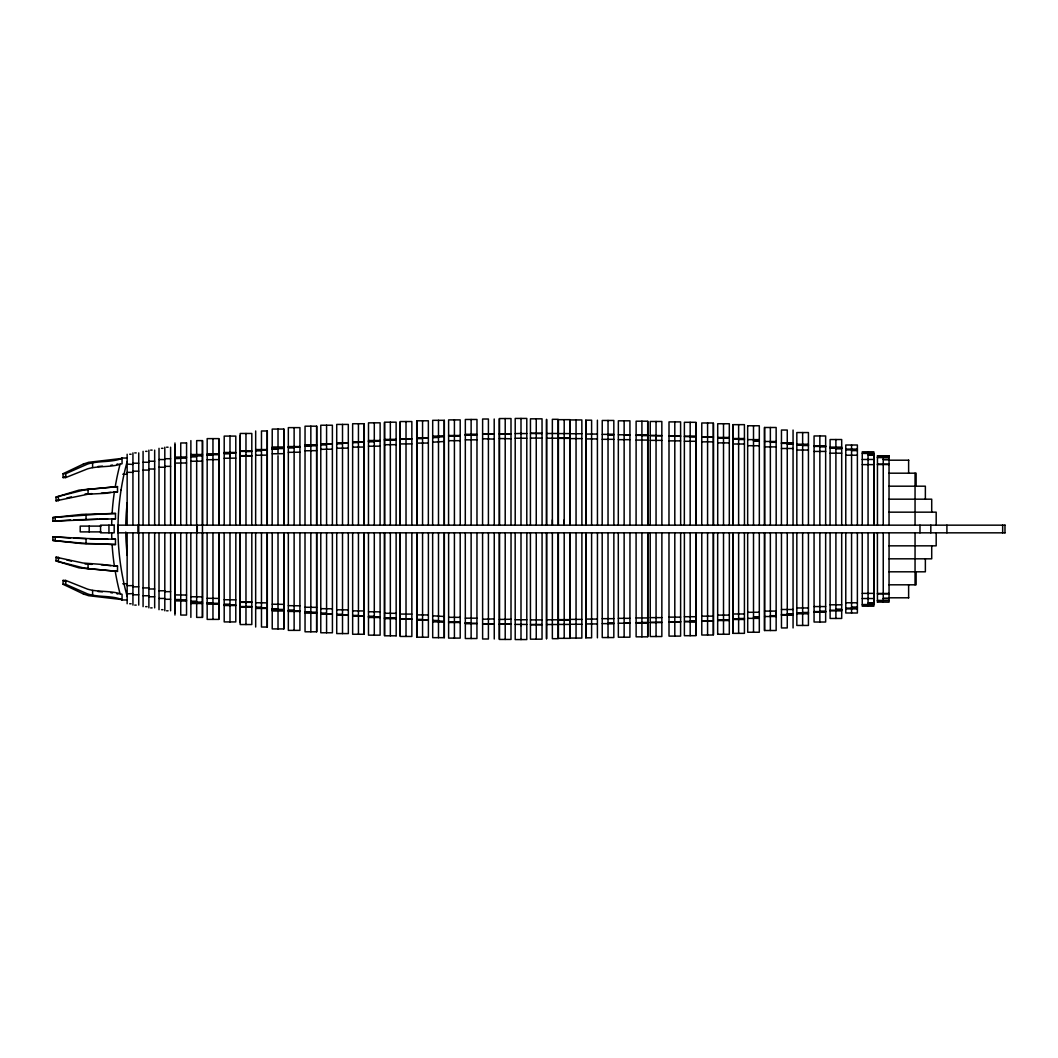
<?xml version="1.0" encoding="UTF-8"?>
<svg xmlns="http://www.w3.org/2000/svg" width="1058" height="1058" viewBox="0 0 1058 1058"><rect width="100%" height="100%" fill="white"/><g stroke="black" fill="none" stroke-linecap="round" stroke-linejoin="round"><path stroke-width="1.5" d="M190.876 455.945L196.669 455.945L196.669 454.94M212.962 603.523L218.728 603.523L207.17 603.457M229.996 458.193L229.996 452.983M245.972 602.809L245.985 601.857L240.179 601.857M520.999 624.63L520.999 625.701M552.355 519.914L552.355 525.165L552.355 419.312L558.148 419.312L558.188 525.165M564.205 519.888L564.205 525.165L564.205 419.669M656.053 440.366L656.053 435.605L650.432 435.592M358.437 442.085L364.15 442.032L352.645 442.032M515.206 433.621L520.999 433.41M868.063 604.594L862.27 604.673L873.855 604.673M229.996 605.017L235.736 605.017L224.203 604.951M245.972 606.618L251.725 606.618L240.179 606.538M374.294 441.067L380.047 441.014L368.501 441.067M422.565 438.157L428.278 438.118L416.773 438.157M747.728 618.375L753.587 618.375L753.6 616.959L759.3 616.854M336.722 443.143L342.514 443.09M390.336 618.322L396.036 618.322L384.543 618.322M111.672 524.662L111.738 521.753A252.73 252.73 0 0 1 111.844 518.856L115.481 518.777L115.481 513.461L99.28 514.029M776.149 615.716L770.369 615.73L776.149 615.73L776.149 611.048M505.195 434.137L510.961 433.939L499.416 434.137M432.696 437.02L444.281 436.319L432.696 436.319M482.62 434.084L494.205 433.846L482.62 433.793M127.145 502.643L126.286 512.746A249.265 249.265 0 0 0 125.783 524.9M121.075 489.894L120.638 492.79A258.126 258.126 0 0 0 119.528 501.479A254.806 254.806 0 0 0 118.509 513.064A252.73 252.73 0 0 0 118.112 521.753L118.046 524.662A241.422 241.422 0 0 0 118.046 533.351L118.112 536.247A252.73 252.73 0 0 0 118.509 544.936A254.806 254.806 0 0 0 119.528 556.521A258.126 258.126 0 0 0 120.638 565.21L121.075 568.106A252.518 252.518 0 0 0 122.596 576.795L123.164 579.691A270.584 270.584 0 0 0 125.082 588.38L127.145 596.474M127.145 461.526L125.082 469.62A270.584 270.584 0 0 0 123.164 478.309L122.596 481.205A252.518 252.518 0 0 0 121.075 489.973M122.054 458.405C111.116 462.73 98.711 460.495 87.602 464.052L65.675 473.719L63.07 473.719L63.07 477.594L65.675 477.594L87.602 468.839C98.764 465.56 111.024 467.662 122.054 463.721L122.054 458.405L88.488 462.32A81.744 13.238 0 0 1 83.423 463.946M63.07 473.719L83.569 463.959M63.07 477.594L65.993 476.325M101.303 493.187L117.504 491.93L117.504 486.614L86.809 489.563M106.104 493.293L88.065 494.192L56.034 500.818L56.034 497.062L79.019 490.132L117.504 486.614M56.034 497.062L83.066 490.185M56.034 500.818L59.103 500.037M66.76 498.067L71.362 496.89M110.746 465.308L112.611 465.057M115.481 513.461L81.916 514.4L52.9 517.521L52.9 521.237L97.918 519.24M499.416 619.446L511.001 619.234M110.945 492.433L106.223 492.883M52.9 517.521L97.918 514.228M444.281 441.49L432.696 442.204M97.958 466.499L102.428 466.142M747.715 612.317L759.3 612.225M52.9 521.237L70.569 520.02M73.782 519.809L101.237 519.187M494.205 618.89L482.62 619.261M488.412 624.207L494.205 624.154L482.62 624.154M85.076 493.98L91.94 493.65M432.696 437.549L438.448 437.351L432.696 437.351M111.844 518.962L101.899 519.081M107.625 518.962L99.28 519.121M288.331 447.666L294.084 447.587L288.331 447.587M283.808 448.566L272.223 448.645M305.048 450.787L316.646 450.642M288.331 452.348L299.917 452.189M207.17 455.046L212.909 454.966L207.17 454.966M180.746 457.757L186.499 457.678L174.954 457.757M190.876 461.275L202.462 461.143M174.954 463.113L186.539 462.968M320.786 444.638L326.525 444.572L320.786 444.572M272.223 449.121L277.95 449.042L272.223 449.042M261.471 450.073L267.211 450.007L255.679 450.007M255.679 450.589L261.419 450.523L255.679 450.523M245.985 451.462L251.725 451.396L240.179 451.396M224.203 453.591L229.903 453.512L224.203 453.512M272.223 453.789L283.808 453.657M196.669 455.945L202.462 455.879M255.679 455.271L267.264 455.125M240.179 456.143L251.778 456.077M224.203 458.273L235.789 458.127M207.17 459.727L218.755 459.582M342.514 443.143L348.28 443.09L336.722 443.09M320.786 449.333L332.384 449.2M759.3 445.775L747.715 445.683M368.501 446.238L380.086 446.145M352.645 447.15L364.23 447.045M336.722 448.222L348.307 448.116M428.358 443.038L416.773 443.117M384.543 444.744L396.128 444.677M406.021 439.017L411.721 438.991L400.228 438.991M390.336 439.718L396.036 439.678L384.543 439.718M454.411 435.777L460.124 435.764L448.618 435.764M400.228 443.937L411.813 443.897M520.999 433.555L526.791 433.555M515.206 438.25L526.791 438.237M448.618 440.683L460.204 440.67M830.107 453.194L841.692 453.181M845.778 455.231L857.377 455.218M862.257 459.476L873.842 459.463M877.452 464.171L889.037 464.158M883.245 600.587L877.452 600.587L889.037 600.587M802.638 613.217L796.872 613.23L808.431 613.23M732.837 613.997L744.422 613.984M787.258 614.685L781.478 614.685L793.064 614.685M717.708 615.121L729.306 615.095M701.785 616.153L713.383 616.14M738.629 619.049L732.863 619.062L744.422 619.062M723.5 620.16L717.76 620.173L729.306 620.173M701.957 621.046L707.59 621.033M669.079 621.932L674.806 621.919M650.432 622.408L656.039 622.395M641.915 622.699L636.268 622.712L647.708 622.58L642.074 622.58M570.262 419.933L581.847 419.947L581.9 525.165M732.837 424.642L732.837 525.165L732.797 424.668L744.422 424.642L744.462 525.165M747.715 425.766L759.3 425.766L759.34 525.165M764.564 427.498L764.564 525.165L764.511 427.485L776.149 427.498L776.188 525.165M283.808 429.072L283.808 525.165L283.848 429.072L272.223 429.072L272.171 525.165M267.264 430.976L267.264 525.165L267.304 430.976L261.471 430.976L261.471 525.165M546.589 433.489L558.148 433.489M558.426 433.582L569.998 433.582M499.416 433.767L511.001 433.767M570.275 433.74L581.847 433.74M585.815 434.058L597.4 434.058M465.335 434.375L476.933 434.375M602.24 434.375L613.825 434.375M465.335 434.666L476.854 434.666L471.141 434.666M618.348 434.785L629.933 434.785M636.123 435.169L647.708 435.169M647.708 435.288L636.268 435.288L641.915 435.301M448.618 435.499L460.204 435.499M650.26 435.473L661.845 435.605M656.436 435.724L661.845 435.724M669.013 435.922L680.598 435.922M684.381 436.332L695.966 436.332M432.696 436.557L444.267 436.557M701.785 436.809L713.383 436.809M713.383 436.967L701.957 436.954L707.59 436.967M717.708 437.457L729.306 437.457M416.773 437.827L428.358 437.827M729.306 437.84L717.76 437.827L723.5 437.84M530.455 438.091L542.04 438.091M546.563 438.21L558.148 438.21M558.412 438.369L569.998 438.369M570.262 438.62L581.847 438.62M732.837 438.528L744.422 438.528M400.228 438.766L411.813 438.766M511.001 438.766L499.416 438.554M585.815 438.925L597.4 438.925M744.422 438.938L732.863 438.938L738.629 438.951M602.24 439.321L613.825 439.334M384.543 439.454L396.128 439.454M465.335 439.837L476.933 439.824M618.348 439.665L629.933 439.678M747.715 439.625L759.3 439.625M636.123 440.062L647.708 440.062M650.26 440.366L661.845 440.366M202.501 525.165L202.501 440.604L196.669 440.617L196.669 525.165M368.501 440.498L380.086 440.498M669.013 440.869L680.598 440.869M753.587 439.625L753.6 441.041L759.3 441.041M764.564 441.49L776.149 441.49M352.645 441.781L364.23 441.781M336.722 442.747L348.307 442.747M781.465 442.773L793.064 442.773M186.539 442.958L180.746 442.958L180.746 463.034M320.786 443.831L332.384 443.831M796.833 444.228L808.431 444.228M808.431 444.783L796.872 444.783L802.638 444.783M305.048 445.061L316.646 445.061M814.065 445.881L825.65 445.881M825.65 446.331L814.078 446.331L819.857 446.331M288.331 446.555L299.917 446.555M819.91 446.793L825.65 446.793M288.331 447.031L299.877 447.031L288.331 447.111M764.564 446.912L776.149 446.912M166.622 447.203L168.063 447.203M272.223 447.137L283.808 447.137M830.107 447.137L841.692 447.137M272.223 447.613L283.808 447.613M835.899 447.759L830.146 447.759L841.692 447.759M161.543 448.314L162.998 448.314M793.064 448.513L781.465 448.499M845.778 449.108L857.377 449.108M255.679 449.557L267.264 449.557M845.805 449.888L857.377 449.888M150.686 450.113L152.127 450.113M796.833 450.034L808.431 450.034M851.611 450.602L857.377 450.602M240.179 450.946L251.778 450.946M145.62 451.33L147.062 451.33M814.065 451.435L825.65 451.422M224.203 452.467L235.789 452.467M134.75 452.903L136.204 452.903M224.203 452.983L235.736 452.983L224.203 453.049M873.855 453.327L862.27 453.327L868.063 453.406M207.17 454.054L218.755 454.054M129.684 454.239L131.126 454.239M190.876 454.517L202.462 454.517M207.17 454.477L218.728 454.477L212.962 454.477M190.876 454.94L202.462 454.94M873.855 454.847L868.063 454.847L873.855 454.861L873.895 525.165L873.855 451.806L862.257 451.806L862.257 525.165M240.179 455.667L251.778 455.667M877.452 455.945L889.037 455.945M174.954 457.096L186.539 457.096M889.037 457.413L877.452 457.413L883.232 457.413M121.749 458.035L127.145 458.035M164.81 458.722L170.602 458.722M159.017 459.556L164.81 459.556M889.024 460.204L908.769 460.204M148.874 461.235L154.666 461.235M143.081 462.253L148.874 462.253M132.938 463.219L138.73 463.219M132.938 464.396L126.854 464.131M862.257 464.621L873.855 464.621M877.452 464.541L889.037 464.541M164.81 466.34L170.602 466.34M159.017 467.239L164.81 467.239M148.874 469.025L154.666 469.025M143.081 470.083L148.874 470.083M132.938 471.18L138.73 471.18M127.145 472.344L132.938 472.344M889.024 473.191L916.122 473.191L916.122 486.191M122.794 474.249L127.145 474.249M889.024 486.191L925.366 486.191L925.366 499.178M113.735 491.93L117.504 491.93M889.024 499.178L931.714 499.178L931.714 512.165M889.024 512.165L936.185 512.165L936.185 525.165M111.698 518.777L115.481 518.777M1005.074 525.165L118.033 525.165A195.056 174.464 -90 0 0 118.033 532.835L1005.074 532.835M101.039 526.104L80.21 526.104L80.21 531.896L101.039 531.896M101.237 543.852L81.916 543.6L52.9 540.479L52.9 536.763L86.042 538.615L86.042 543.534L95.313 543.719M111.698 539.223L115.481 539.223L115.481 544.539L104.2 544.116M52.9 540.479L86.042 543.534M889.024 545.835L936.185 545.835L936.185 532.835M101.303 564.813L117.504 566.07L117.504 571.386L79.019 567.868L56.034 560.938L56.034 557.182L83.066 563.028L103.261 564.536M889.024 558.822L931.714 558.822L931.714 545.835M56.034 560.938L83.066 567.815M113.735 566.07L117.504 566.07M889.024 571.809L925.366 571.809L925.366 558.822M83.569 594.041L63.07 584.281L63.07 580.419L65.675 580.419L87.602 589.161C98.778 592.401 111.024 590.351 122.054 594.292L122.054 599.595L88.488 595.68A81.744 13.238 0 0 0 83.423 594.054M122.794 583.751L127.145 583.751M63.07 584.281L65.675 584.281L87.602 593.948C98.711 597.505 111.116 595.27 122.054 599.595M889.024 584.809L916.122 584.809L916.122 571.809M127.145 585.656L132.938 585.656M132.938 586.82L138.73 586.82M143.081 587.917L148.874 587.917M148.874 588.989L154.666 588.989M159.017 590.774L164.81 590.774M164.81 591.66L170.602 591.66M862.257 593.379L873.855 593.379M132.938 593.604L126.854 593.869M877.452 593.459L889.037 593.459M132.938 594.794L138.73 594.794M143.081 595.747L148.874 595.747M148.874 596.765L154.666 596.765M889.024 597.796L908.769 597.796M159.017 598.444L164.81 598.444M164.81 599.278L170.602 599.278M121.749 599.965L127.145 599.965M174.954 600.904L186.539 600.904M190.876 602.055L202.462 602.121M877.452 602.055L889.037 602.187L889.077 532.835M240.179 602.333L251.778 602.333M190.876 603.06L202.462 603.06M207.17 603.034L212.909 603.034L207.17 602.954M873.855 603.153L868.063 603.153L873.842 603.139L873.895 532.835L873.855 606.194L862.257 606.194L862.257 532.835M190.876 603.496L202.462 603.496M129.684 603.761L131.126 603.761M207.17 603.946L218.755 603.946M224.203 604.488L229.903 604.488L224.203 604.409M134.75 605.097L136.204 605.097M224.203 605.533L235.789 605.533M145.62 606.67L147.062 606.67M240.179 607.054L251.778 607.054M255.679 607.477L261.419 607.477L255.679 607.411M150.686 607.887L152.127 607.887M255.679 607.927L267.211 607.993L255.679 607.993M796.833 607.966L808.431 607.966M845.805 608.112L857.377 608.112M255.679 608.443L267.264 608.443M272.223 608.958L277.95 608.958L272.223 608.892M845.778 608.892L857.377 608.892M272.223 609.355L283.808 609.434M161.543 609.686L162.998 609.686M781.465 609.501L793.064 609.487M272.223 610.387L283.808 610.387M830.146 610.241L841.692 610.241M288.331 610.413L294.084 610.413L288.331 610.334M166.622 610.797L168.063 610.797M272.223 610.863L283.808 610.863M288.331 610.969L299.877 610.969L294.124 610.889M776.149 611.088L764.564 611.088M830.107 610.863L841.692 610.863M819.91 611.22L825.65 611.22M288.331 611.445L299.917 611.445M825.65 611.669L814.078 611.669L819.857 611.669M814.065 612.119L825.65 612.119M305.048 612.423L316.62 612.503L310.84 612.423M305.048 612.939L316.646 612.939M320.786 613.428L326.525 613.428L320.786 613.362M320.786 613.825L332.344 613.825L326.578 613.759M796.833 613.772L808.431 613.772M320.786 614.169L332.384 614.169M336.722 614.923L348.28 614.923L342.514 614.923M336.722 615.253L348.307 615.253M781.465 615.227L793.064 615.227M352.645 616.232L364.23 616.232M764.564 616.51L776.149 616.51M684.381 616.721L695.966 616.721M368.501 616.986L380.047 616.986L374.294 616.986M753.6 616.959L759.3 616.959M669.013 617.131L680.598 617.131M202.501 532.835L202.501 617.396L196.669 617.396L196.669 532.835M368.501 617.502L380.086 617.502M650.26 617.634L661.832 617.634M636.123 617.938L647.708 617.938M384.543 618.546L396.128 618.546M618.348 618.335L629.933 618.322M753.587 618.375L759.3 618.375M602.24 618.679L613.825 618.666M585.815 619.075L597.386 619.075M400.228 619.234L411.813 619.234M570.262 619.38L581.847 619.38M558.412 619.631L569.998 619.631M732.837 619.485L744.422 619.485M416.773 619.882L428.278 619.882L422.565 619.843M546.563 619.79L558.148 619.79M530.455 619.909L542.04 619.909M416.773 620.173L428.358 620.173M717.708 620.543L729.306 620.543M432.696 620.662L438.448 620.662L432.696 620.451M432.696 620.98L444.281 621.681L432.696 621.681M701.785 621.191L713.383 621.191M432.696 621.443L444.267 621.443M695.966 621.522L684.552 621.522L695.966 621.668M669.013 622.078L680.598 621.919M448.618 622.236L460.124 622.236L454.411 622.223M656.436 622.276L661.845 622.276M448.618 622.501L460.204 622.501M650.26 622.527L661.845 622.527M465.335 622.818L471.114 622.818L465.335 622.805M636.123 622.831L647.708 622.831M465.335 623.334L476.854 623.334M618.348 623.215L629.933 623.215M465.335 623.638L476.933 623.638M602.24 623.625L613.825 623.625M482.62 623.916L494.192 623.863M585.815 623.942L597.4 623.942M499.416 624.233L511.001 624.233M570.262 624.26L581.847 624.26M546.563 624.511L558.148 624.511M558.412 624.418L569.998 624.418M267.264 627.024L267.264 532.835L267.304 627.024L261.471 627.024L261.471 532.835M283.808 628.915L283.808 532.835L283.848 628.928L272.223 628.915L272.223 532.835M764.564 630.515L764.564 532.835L764.511 630.515L776.149 630.515L776.149 532.835M732.837 633.345L732.837 532.835L732.797 633.358L744.422 633.345L744.422 532.835M717.708 634.258L729.306 634.258L729.346 532.835M396.128 635.805L384.543 635.805L384.543 532.835L384.504 635.395M570.262 638.067L581.847 638.067L581.9 532.835M674.806 436.081L669.053 436.068L680.598 436.227L674.951 436.227M684.552 436.478L695.966 436.637L690.332 436.637M482.62 438.739L494.205 439.11M684.381 441.279L695.966 441.279M701.785 441.847L713.383 441.86M717.708 442.879L729.306 442.905M732.837 444.003L744.422 444.016M889.037 593.842L877.452 593.829M862.257 598.524L873.842 598.537M845.778 602.769L857.377 602.782M830.107 604.806L841.692 604.819M814.065 606.565L825.65 606.578M448.618 617.317L460.204 617.343M465.335 618.163L476.933 618.176M515.206 619.75L526.791 619.763M396.128 613.323L384.543 613.256M400.228 614.063L411.813 614.103M416.773 614.883L428.358 614.962M526.791 624.445L515.206 624.379M336.722 609.778L348.307 609.884M352.645 610.863L364.23 610.955M368.501 611.762L380.086 611.855M332.384 608.8L320.786 608.667M95.313 538.734L73.782 538.205M202.462 596.871L190.876 596.725M218.755 598.418L207.17 598.273M245.985 601.857L251.778 601.923M267.264 602.875L255.679 602.729M272.223 604.211L283.808 604.356M316.646 607.358L305.048 607.226M89.917 538.76L115.481 539.223M186.539 595.046L174.954 594.9M224.203 599.727L235.789 599.873M299.917 605.811L288.331 605.652M95.868 538.839L107.625 539.051M753.6 441.041L759.3 441.146M95.868 543.905L104.081 543.931M101.899 544.05L115.481 544.539M432.696 615.796L444.281 616.483M91.94 564.35L85.076 564.02M86.809 568.437L117.504 571.386M488.412 433.793L494.192 434.137M52.9 536.763L70.569 537.98M103.922 564.972L110.945 565.567M97.958 591.515L102.428 591.872M110.746 592.692L112.611 592.943M56.034 557.182L59.103 557.963M66.76 559.933L71.362 561.11M63.07 580.419L65.993 581.675M127.145 555.357L126.074 541.617A249.265 249.265 0 0 1 125.77 532.042M111.672 533.351L111.738 536.247A252.73 252.73 0 0 0 111.844 539.144M245.972 455.204L245.985 456.143M1004.981 525.165L1004.981 532.835M1002.667 525.165L1002.667 532.835M946.91 525.165L946.91 532.835M930.828 525.165L930.802 532.835M919.984 525.165L919.984 532.835M915.051 473.191L915.051 525.165M915.051 532.835L915.051 584.809M908.624 460.204L908.624 473.191M908.624 584.809L908.624 597.796M889.037 525.165L889.037 455.813L877.452 455.813L877.452 525.165M883.245 455.813L883.245 525.165M883.245 532.835L883.245 602.187M877.399 532.835L877.452 602.187M868.063 451.806L868.063 525.165M868.063 532.835L868.063 606.194M857.377 525.165L857.377 445.008L845.778 445.008L845.778 525.165M857.377 532.835L857.377 613.005L845.778 613.005L845.778 532.835M851.571 445.008L851.571 525.165M851.571 532.835L851.571 613.005M841.692 525.165L841.692 439.533L830.107 439.533L830.067 525.165M841.692 532.835L841.692 618.454L830.107 618.454L830.107 532.835M835.899 439.533L835.899 525.165M835.899 532.835L835.899 618.454M825.65 525.165L825.65 435.962L814.065 435.962L814.065 525.165M825.65 532.835L825.65 622.025L814.065 622.025L814.065 532.835M819.857 435.962L819.857 525.165M819.857 532.835L819.857 622.025M808.431 525.165L808.431 432.55L796.833 432.55L796.833 525.165M808.431 532.835L808.431 625.45L796.833 625.45L796.833 532.835M802.638 432.55L802.638 525.165M802.638 532.835L802.638 625.45M793.064 430.037L793.064 525.165M793.064 532.835L793.064 627.949M787.258 525.165L787.258 430.037L781.465 430.037L781.426 525.165M787.258 532.835L787.258 627.936L781.465 627.949L781.465 532.835M770.356 427.498L770.356 525.165M770.356 532.835L770.356 630.515M759.3 532.835L759.3 632.248L747.715 632.248L747.662 532.835M753.508 425.766L753.508 525.165M753.508 532.835L753.508 611.326M753.508 612.331L753.508 632.248M747.662 425.766L747.662 525.165M738.629 424.642L738.629 525.165M738.629 532.835L738.629 633.345M729.306 525.165L729.306 423.742L717.708 423.742L717.708 525.165M723.513 423.742L723.513 525.165M723.513 532.835L723.513 634.258M717.668 532.835L717.668 634.258M713.423 423.491L713.423 525.165M713.423 532.835L713.423 634.522M713.383 525.165L713.383 422.975L701.785 422.975L701.745 525.165M713.383 532.835L713.383 635.025L701.785 635.025L701.785 532.835M707.59 422.975L707.59 441.847M707.59 442.852L707.577 525.165M707.577 532.835L707.59 635.025M696.019 422.75L696.019 525.165L695.966 422.301L684.381 422.301L684.341 525.165M696.019 635.25L696.019 532.835L695.966 635.699L684.381 635.699L684.381 532.835M690.173 422.301L690.173 525.165M690.173 532.835L690.173 635.699M680.651 525.165L680.598 421.904L669.013 421.904L668.973 525.165M680.651 532.835L680.598 636.109L669.013 636.109L668.973 532.835M674.806 421.904L674.806 525.165M674.806 532.835L674.806 636.109M661.885 525.165L661.845 421.481L650.26 421.481L650.207 525.165M661.885 532.835L661.845 636.532L650.26 636.532L650.207 532.835M656.053 421.481L656.053 525.165M656.053 532.835L656.053 636.532M647.747 421.428L647.747 525.165L647.708 421.203L636.123 421.203L636.083 525.165M647.747 636.572L647.747 532.835L647.708 636.823L636.123 636.823L636.083 532.835M641.915 421.203L641.915 525.165M641.915 532.835L641.915 636.823M629.973 525.165L629.933 420.82L618.348 420.82L618.295 525.165M629.973 532.835L629.933 637.194L618.348 637.194L618.295 532.835M624.141 420.82L624.141 439.678M624.141 440.049L624.141 525.165M624.141 532.835L624.141 637.194M613.865 525.165L613.825 420.462L602.24 420.462L602.187 525.165M613.865 532.835L613.825 637.551L602.24 637.551L602.187 532.835M608.033 420.462L608.033 525.165M608.033 532.835L608.033 637.551M597.4 420.185L597.453 525.165M597.453 532.835L597.4 637.815M591.607 525.165L591.607 420.185L585.815 420.185L585.815 525.165M591.607 532.835L591.607 637.815L585.815 637.815L585.815 532.835M585.775 420.185L585.775 525.165M585.775 532.835L585.775 637.815M576.055 419.933L576.055 525.165M576.055 532.835L576.055 638.067M570.222 419.933L570.222 525.165M570.222 532.835L570.222 638.08M569.998 525.165L569.998 419.669L558.412 419.682L558.412 525.165M570.05 532.835L569.998 638.331L558.412 638.331L558.373 532.835M564.205 532.835L564.205 638.331M558.188 532.835L558.148 638.688L552.355 638.688L552.355 532.835M542.08 525.165L542.04 418.823L530.455 418.823L530.415 525.165M542.08 532.835L542.04 639.177L530.455 639.177L530.415 532.835M536.247 418.823L536.247 525.165M536.247 532.835L536.247 639.177M526.791 525.165L526.791 418.439L515.206 418.439L515.206 525.165M526.844 532.835L526.791 639.561L515.206 639.561L515.167 532.835M520.999 418.439L520.999 525.165M520.999 532.835L520.999 639.561M511.001 525.165L511.001 418.545L499.416 418.545L499.416 525.165L499.363 418.862M511.04 532.835L511.001 639.442L499.416 639.442L499.416 532.835L499.363 639.138M505.208 418.545L505.208 525.165M505.208 532.835L505.208 639.442M494.205 419.008L494.258 525.165M494.258 532.835L494.258 638.992M488.412 525.165L488.412 419.008L482.62 419.008L482.58 525.165M488.412 532.835L488.412 638.992L482.62 638.992L482.58 532.835M476.973 525.165L476.973 419.471L465.335 419.484L465.295 525.165M476.973 532.835L476.933 638.529L465.335 638.529L465.295 532.835M471.127 419.484L471.127 525.165M471.127 532.835L471.127 638.529M460.243 525.165L460.204 419.894L448.618 419.894L448.566 525.165M460.204 532.835L460.204 638.106L448.618 638.106L448.618 532.835M454.411 419.894L454.411 525.165M454.411 532.835L454.411 638.106M444.32 420.33L444.32 525.165M444.32 532.835L444.32 637.67M444.281 525.165L444.281 420.317L432.696 420.317L432.643 525.165M444.281 532.835L444.281 637.67L432.696 637.67L432.643 532.835M438.488 420.317L438.488 525.165M438.488 532.835L438.488 637.67M428.358 525.165L428.358 420.78L416.773 420.78L416.773 525.165L416.72 421.203M428.397 532.835L428.397 637.207L416.773 637.207L416.773 532.835L416.72 636.81M422.565 420.78L422.565 525.165M422.565 532.835L422.565 637.207M411.853 525.165L411.853 421.547L400.228 421.547L400.228 525.165L400.175 422.01M411.853 532.835L411.853 636.466L400.228 636.44L400.228 532.835L400.175 635.99M406.021 421.547L406.021 443.924M406.021 445.22L406.021 525.165M406.021 532.835L406.021 613.071M406.021 614.09L406.021 636.427M396.128 525.165L396.128 422.182L384.543 422.182L384.543 525.165L384.504 422.605M396.128 532.835L396.181 635.832M390.336 422.182L390.336 525.165M390.336 532.835L390.336 635.805M380.086 525.165L380.126 422.83L368.501 422.843L368.462 525.165M380.086 532.835L380.126 635.17L368.501 635.157L368.462 532.835M374.294 422.843L374.294 525.165M374.294 532.835L374.294 611.445M374.294 611.815L374.294 635.157M364.269 423.729L364.269 525.165M364.269 532.835L364.269 634.258M364.23 525.165L364.23 423.729L352.645 423.729L352.592 525.165M364.23 532.835L364.23 634.258L352.645 634.258L352.645 532.835M358.437 423.729L358.437 447.098M358.437 448.195L358.437 525.165M358.437 532.835L358.437 609.501M358.437 610.902L358.437 634.258M348.346 525.165L348.307 424.417L336.722 424.417L336.669 525.165M348.307 532.835L348.346 633.583L336.722 633.583L336.722 532.835M342.514 424.417L342.514 525.165M342.514 532.835L342.514 633.583M332.384 525.165L332.384 425.223L320.786 425.223L320.786 525.165M332.384 532.835L332.424 632.777L320.786 632.777L320.786 532.835M326.578 425.223L326.578 449.266M326.578 450.629L326.578 525.165M326.578 532.835L326.578 632.777M316.686 426.202L316.686 525.165M316.686 532.835L316.686 631.798M316.646 525.165L316.646 426.189L305.048 426.189L305.008 525.165M316.646 532.835L316.646 631.798L305.048 631.798L305.008 532.835M310.84 426.189L310.84 450.708M310.84 451.211L310.84 525.165M310.84 532.835L310.84 631.798M299.917 525.165L299.956 427.63L288.331 427.63L288.331 525.165M299.917 532.835L299.917 630.37L288.331 630.37L288.331 532.835M294.124 427.63L294.124 525.165M294.124 532.835L294.124 630.37M278.016 429.072L278.016 453.723M278.016 455.707L278.016 525.165M278.016 532.835L278.016 628.915M255.679 430.976L255.639 525.165M255.639 532.835L255.679 627.024M251.778 525.165L251.817 433.463L240.179 433.463L240.179 525.165L240.14 435.354M251.817 532.835L251.817 624.537L240.179 624.537L240.179 532.835L240.14 622.659M245.972 433.463L245.972 525.165M245.972 532.835L245.972 624.537M235.789 525.165L235.789 436.094L224.203 436.094L224.203 525.165M235.828 532.835L235.789 621.919L224.203 621.919L224.151 532.835M229.996 436.094L229.996 457.73M229.996 459.185L229.996 525.165M229.996 532.835L229.996 598.815M229.996 599.807L229.996 621.919M218.794 438.62L218.794 525.165M218.794 532.835L218.794 619.393M218.755 525.165L218.755 438.62L207.17 438.62L207.17 525.165M218.755 532.835L218.755 619.393L207.17 619.393L207.117 532.835M212.962 438.62L212.962 525.165M212.962 532.835L212.962 619.393M202.462 440.617L202.462 617.396M197.291 525.165L197.291 532.835M196.854 525.165L196.854 532.835M190.876 440.617L190.876 525.165M190.824 532.835L190.876 617.396M186.578 442.945L186.539 525.165M186.578 532.835L186.539 615.055L180.746 615.055L180.746 532.835M180.746 463.682L180.746 525.165M174.954 442.958L174.954 525.165L174.901 444.77M174.954 615.055L174.954 532.835L174.901 613.243M170.602 447.203L170.602 525.165M170.602 532.835L170.602 610.797M164.81 447.203L164.81 525.165M164.81 532.835L164.81 610.797M159.017 448.314L159.017 525.165M159.017 532.835L159.017 609.686M154.666 450.139L154.666 525.165M154.666 532.835L154.666 607.861M148.874 450.139L148.874 525.165M148.874 532.835L148.874 607.861M143.081 451.343L143.081 525.165M143.081 532.835L143.081 606.657M138.73 452.89L138.73 605.11M137.95 525.165L137.95 532.835M132.938 452.89L132.938 525.165M132.938 532.835L132.938 605.11M127.145 454.252L127.145 525.165M127.145 532.835L127.145 603.748M108.948 525.165L108.948 532.835M92.601 462.611L92.601 467.53M92.601 590.47L92.601 595.389M89.189 526.104L89.189 531.896M88.065 489.272L88.065 494.192M88.065 563.808L88.065 568.728M86.042 514.466L86.042 519.385M65.675 473.719L65.675 477.594M65.675 580.419L65.675 584.281M58.441 497.062L58.441 500.818M58.441 557.182L58.441 560.938M55.228 517.521L55.228 521.237M55.228 536.763L55.228 540.479M120.162 594.173A278.254 278.254 0 0 1 118.708 588.38A270.584 270.584 0 0 1 116.79 579.691L116.221 576.795A252.518 252.518 0 0 1 115.177 571.003M115.177 487.077A252.518 252.518 0 0 1 116.221 481.284L116.79 478.309A270.584 270.584 0 0 1 118.708 469.62A278.254 278.254 0 0 1 120.162 463.827M114.264 565.21A258.126 258.126 0 0 1 113.153 556.521A254.819 254.819 0 0 1 112.135 544.936M112.135 513.064A254.819 254.819 0 0 1 113.153 501.479A258.126 258.126 0 0 1 114.264 492.79M116.711 593.67A20.472 3.015 0 0 1 118.007 594.107M118.007 463.893A20.472 3.015 0 0 1 116.711 464.33M82.788 567.829A41.103 4.179 0.2 0 1 86.584 568.45M86.584 489.55A41.103 4.179 -0.2 0 1 82.788 490.171M310.84 445.497L305.048 445.577L316.62 445.497L310.84 445.577M501.637 623.823L499.416 624.101L510.961 624.061L501.637 623.823M310.801 446.013L305.048 446.092L310.801 446.013M196.629 456.527L190.876 456.606L196.629 456.527M180.706 458.352L174.954 458.431L180.706 458.352M342.448 443.474L336.722 443.527L342.448 443.474M332.344 444.175L320.786 444.241L332.344 444.175M374.215 441.503L368.501 441.556L374.215 441.503M358.358 442.403L352.645 442.456L358.358 442.403M536.247 624.577L530.455 624.63L542.04 624.63L536.247 624.577M422.486 438.422L416.773 438.448L422.486 438.422M390.283 440.035L384.543 440.075L390.283 440.035M405.928 439.242L400.228 439.268L405.928 439.242M454.332 436.015L448.618 436.041L454.332 436.015M471.114 435.182L465.335 435.195L471.114 435.182M744.422 618.613L738.669 618.626L744.422 618.626M569.799 619.75L558.412 619.776L569.799 619.75M729.306 619.737L723.553 619.75L729.306 619.75M713.383 620.781L707.696 620.795L713.383 620.795M695.966 621.35L690.332 621.363L695.966 621.363M680.598 621.773L674.951 621.773L680.598 621.773M629.933 622.964L624.313 622.977L629.933 622.977M613.825 623.321L608.099 623.334L613.825 623.334M542.04 433.37L530.455 433.37L542.04 433.449M613.825 434.666L608.099 434.666L613.825 434.679M629.933 435.023L624.313 435.023L629.933 435.036M647.708 435.42L642.074 435.42L647.708 435.42M713.383 437.205L707.696 437.205L713.383 437.219M569.799 438.25L558.412 438.25L569.799 438.25M729.306 438.25L723.553 438.25L729.306 438.263M744.422 439.374L738.669 439.374L744.422 439.387M776.149 442.27L770.369 442.27L776.149 442.284M793.064 443.315L781.478 443.315L793.064 443.315M793.064 443.871L787.297 443.871L793.064 443.871M808.431 445.392L802.665 445.392L808.431 445.392M841.692 448.552L835.926 448.552L841.692 448.552M889.037 459.542L883.245 459.542L889.037 459.542M114.185 525.165L100.55 525.165L100.55 532.835L114.185 532.835L114.185 525.165M889.037 598.458L883.245 598.458L889.037 598.458M180.706 599.648L174.954 599.648L180.706 599.648M180.746 600.243L174.954 600.243L186.499 600.322L180.746 600.243M196.629 601.473L190.876 601.473L196.629 601.473M857.377 607.398L851.611 607.398L857.377 607.398M841.692 609.448L835.926 609.448L841.692 609.448M310.801 611.987L305.048 611.987L310.801 611.987M808.431 612.608L802.665 612.608L808.431 612.608M793.064 614.129L787.297 614.129L793.064 614.129M342.448 614.526L336.722 614.526L342.448 614.526M358.358 615.597L352.645 615.597L358.358 615.597M358.437 615.928L352.645 615.928L364.15 615.981L358.437 615.981M374.215 616.497L368.501 616.497L374.215 616.497M390.283 617.965L384.543 617.965L390.283 617.965M405.928 618.758L400.228 618.758L405.928 618.758M406.021 618.983L400.228 618.983L411.721 619.009L406.021 618.983M422.486 619.578L416.773 619.578L422.486 619.578M454.332 621.985L448.618 621.985L454.332 621.985M546.563 525.165L546.563 419.312L546.523 525.165M546.563 638.688L546.563 532.835L546.523 638.688"/></g></svg>
